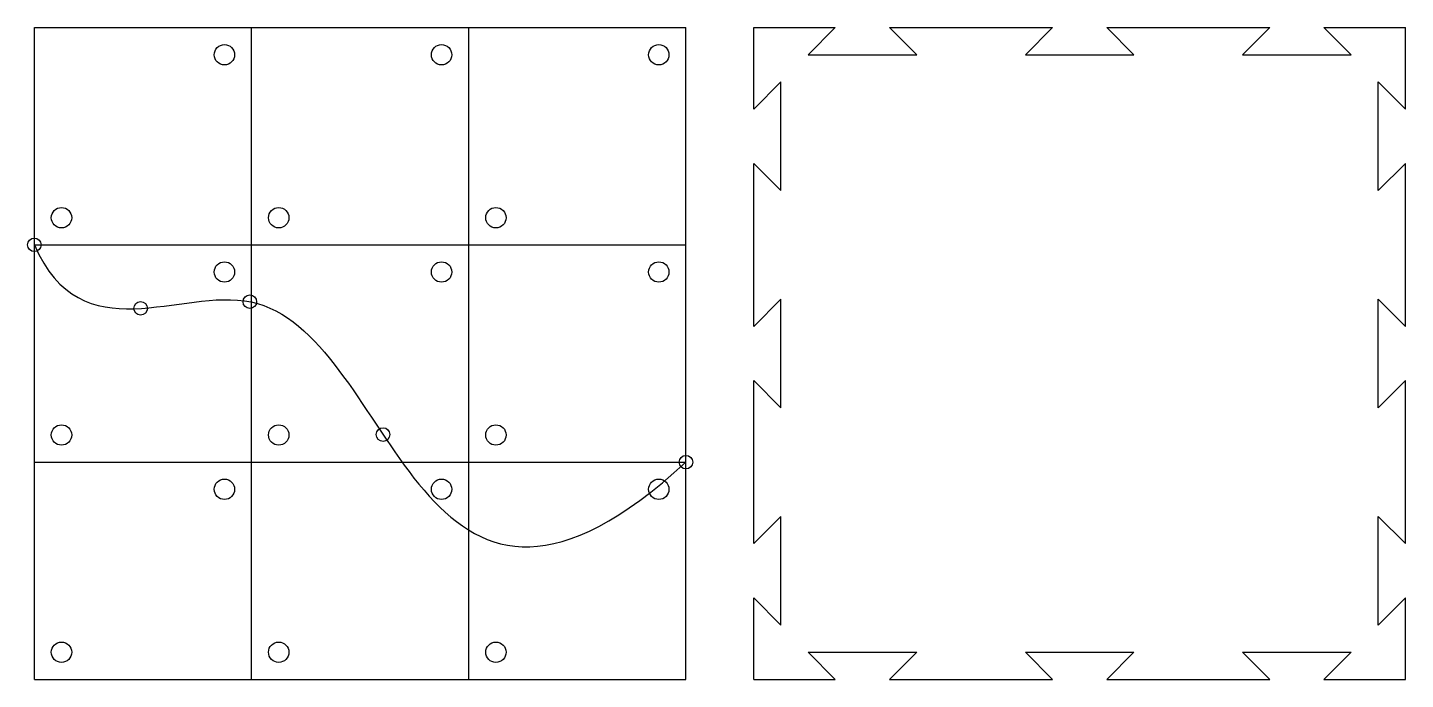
# Model space of a CAD drawing. Extents: x -1 to 202, y 0 to 96.
import ezdxf

# ---------------------------------------------------------------- set-up
doc = ezdxf.new("R2010")
doc.units = 0
for name, color, linetype in [('cut', 1, 'CONTINUOUS'), ('engrave', 3, 'CONTINUOUS'), ('mark', 5, 'CONTINUOUS')]:
    doc.layers.add(name, color=color, linetype=linetype)

msp = doc.modelspace()

# ---------------------------------------------------------------- linework, layer by layer
at = {"color": 1}
msp.add_polyline3d([(0, 64, 0), (0.67, 62.57, 0), (1.38, 61.29, 0), (2.13, 60.14, 0), (2.92, 59.12, 0), (3.75, 58.23, 0), (4.62, 57.46, 0), (5.51, 56.79, 0), (6.44, 56.23, 0), (7.4, 55.76, 0), (8.38, 55.38, 0), (9.38, 55.09, 0), (10.41, 54.87, 0), (11.45, 54.72, 0), (12.51, 54.63, 0), (13.59, 54.59, 0), (14.68, 54.6, 0), (15.78, 54.65, 0), (16.88, 54.74, 0), (17.99, 54.85, 0), (19.11, 54.98, 0), (20.22, 55.13, 0), (21.34, 55.28, 0), (22.45, 55.43, 0), (23.56, 55.57, 0), (24.65, 55.7, 0), (25.74, 55.81, 0), (26.81, 55.88, 0), (27.87, 55.92, 0), (28.92, 55.92, 0), (29.94, 55.87, 0), (30.94, 55.77, 0), (31.92, 55.6, 0), (32.87, 55.36, 0), (33.8, 55.05, 0), (34.71, 54.69, 0), (35.59, 54.26, 0), (36.45, 53.78, 0), (37.29, 53.24, 0), (38.12, 52.65, 0), (38.92, 52.02, 0), (39.71, 51.33, 0), (40.49, 50.61, 0), (41.25, 49.84, 0), (41.99, 49.04, 0), (42.73, 48.2, 0), (43.45, 47.34, 0), (44.17, 46.44, 0), (44.87, 45.52, 0), (45.57, 44.58, 0), (46.27, 43.61, 0), (46.95, 42.63, 0), (47.64, 41.64, 0), (48.32, 40.63, 0), (49, 39.62, 0), (49.67, 38.6, 0), (50.35, 37.58, 0), (51.03, 36.56, 0), (51.72, 35.54, 0), (52.4, 34.53, 0), (53.09, 33.53, 0), (53.79, 32.54, 0), (54.5, 31.56, 0), (55.21, 30.6, 0), (55.93, 29.66, 0), (56.67, 28.75, 0), (57.41, 27.86, 0), (58.17, 27, 0), (58.94, 26.17, 0), (59.73, 25.38, 0), (60.54, 24.62, 0), (61.36, 23.91, 0), (62.2, 23.24, 0), (63.06, 22.61, 0), (63.94, 22.04, 0), (64.84, 21.51, 0), (65.76, 21.04, 0), (66.71, 20.63, 0), (67.69, 20.28, 0), (68.69, 19.99, 0), (69.72, 19.77, 0), (70.77, 19.62, 0), (71.86, 19.54, 0), (72.98, 19.54, 0), (74.13, 19.61, 0), (75.31, 19.76, 0), (76.53, 20, 0), (77.78, 20.33, 0), (79.07, 20.74, 0), (80.4, 21.24, 0), (81.77, 21.84, 0), (83.17, 22.54, 0), (84.62, 23.34, 0), (86.11, 24.25, 0), (87.65, 25.25, 0), (89.22, 26.37, 0), (90.85, 27.6, 0), (92.52, 28.95, 0), (94.23, 30.41, 0), (96, 32, 0)], dxfattribs=at)
at = {"color": 9}
for centre in [(0, 64), (15.66, 54.65), (31.75, 55.63), (51.37, 36.06), (96, 32)]:
    msp.add_circle(centre, 1, dxfattribs=at)
at = {"layer": 'cut'}
for p, q in [((0, 96), (32, 96)), ((0, 64), (0, 96)), ((32, 96), (64, 96)), ((64, 96), (96, 96)), ((96, 64), (96, 96)), ((0, 32), (0, 64)), ((96, 32), (96, 64)), ((0, 0), (0, 32)), ((96, 0), (96, 32)), ((0, 0), (32, 0)), ((32, 0), (64, 0)), ((64, 0), (96, 0))]:
    msp.add_line(p, q, dxfattribs=at)
for points in [[(106, 64, 0), (106, 76, 0), (110, 72, 0), (110, 88, 0), (106, 84, 0), (106, 96, 0)], [(106, 96, 0), (118, 96, 0), (114, 92, 0), (130, 92, 0), (126, 96, 0), (138, 96, 0)], [(138, 96, 0), (150, 96, 0), (146, 92, 0), (162, 92, 0), (158, 96, 0), (170, 96, 0)], [(170, 96, 0), (182, 96, 0), (178, 92, 0), (194, 92, 0), (190, 96, 0), (202, 96, 0)], [(202, 64, 0), (202, 76, 0), (198, 72, 0), (198, 88, 0), (202, 84, 0), (202, 96, 0)], [(106, 32, 0), (106, 44, 0), (110, 40, 0), (110, 56, 0), (106, 52, 0), (106, 64, 0)], [(202, 32, 0), (202, 44, 0), (198, 40, 0), (198, 56, 0), (202, 52, 0), (202, 64, 0)], [(106, 0, 0), (106, 12, 0), (110, 8, 0), (110, 24, 0), (106, 20, 0), (106, 32, 0)], [(202, 0, 0), (202, 12, 0), (198, 8, 0), (198, 24, 0), (202, 20, 0), (202, 32, 0)], [(106, 0, 0), (118, 0, 0), (114, 4, 0), (130, 4, 0), (126, 0, 0), (138, 0, 0)], [(138, 0, 0), (150, 0, 0), (146, 4, 0), (162, 4, 0), (158, 0, 0), (170, 0, 0)], [(170, 0, 0), (182, 0, 0), (178, 4, 0), (194, 4, 0), (190, 0, 0), (202, 0, 0)]]:
    msp.add_polyline3d(points, dxfattribs=at)
at = {"layer": 'engrave'}
for centre in [(28, 92), (60, 92), (92, 92), (4, 68), (36, 68), (68, 68), (28, 60), (60, 60), (92, 60), (4, 36), (36, 36), (68, 36), (28, 28), (60, 28), (92, 28), (4, 4), (36, 4), (68, 4)]:
    msp.add_circle(centre, 1.5, dxfattribs=at)
at = {"layer": 'mark'}
for p, q in [((32, 64), (32, 96)), ((64, 64), (64, 96)), ((0, 64), (32, 64)), ((32, 32), (32, 64)), ((32, 64), (64, 64)), ((64, 32), (64, 64)), ((64, 64), (96, 64)), ((0, 32), (32, 32)), ((32, 0), (32, 32)), ((32, 32), (64, 32)), ((64, 0), (64, 32)), ((64, 32), (96, 32))]:
    msp.add_line(p, q, dxfattribs=at)

doc.saveas('drawing.dxf')
